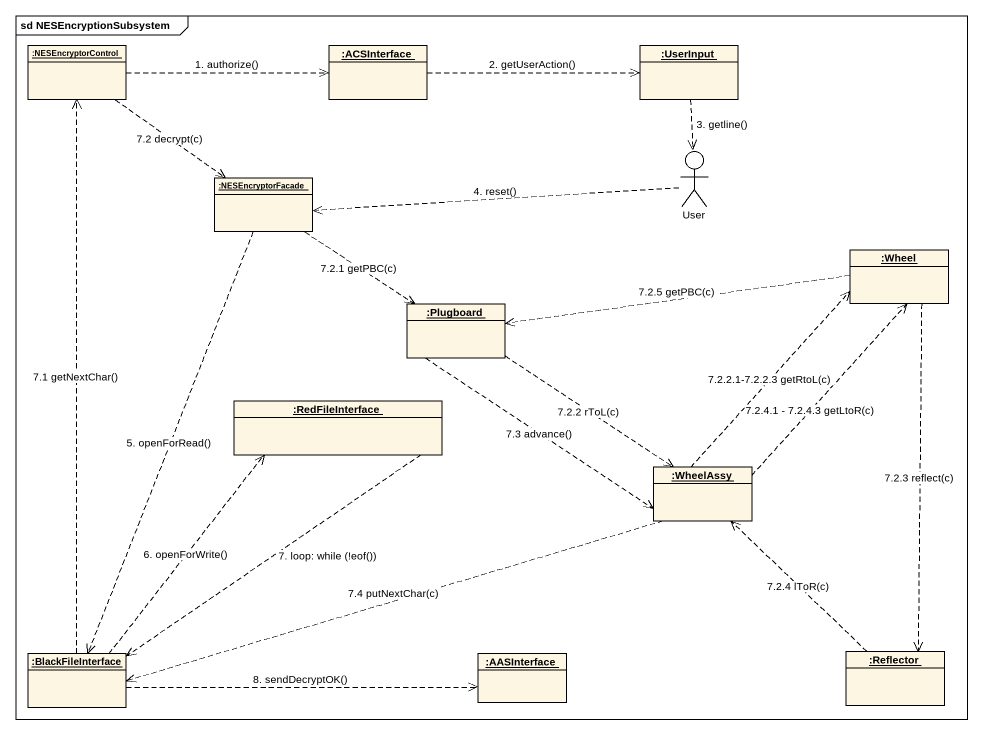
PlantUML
@startuml
mainframe sd NESEncryptionSubsystem
allowmixing
hide circle
hide empty members
object ":NESEncryptorControl" as NESEncryptorControl
object ":ACSInterface" as ACSInterface
object ":UserInput" as UserInput
object ":NESEncryptorFacade" as NESEncryptorFacade
actor User
object ":Wheel" as Wheel
object ":Plugboard" as Plugboard
object ":RedFileInterface" as RedFileInterface
object ":WheelAssy" as WheelAssy
object ":BlackFileInterface" as BlackFileInterface
object ":AASInterface" as AASInterface
object ":Reflector" as Reflector
NESEncryptorControl .right.> ACSInterface : 1. authorize()
NESEncryptorControl ..> NESEncryptorFacade : 7.2 decrypt(c)
ACSInterface .right.> UserInput : 2. getUserAction()
UserInput ..> User : 3. getline()
UserInput ..> User
NESEncryptorFacade ..> Plugboard : 7.2.1 getPBC(c)
NESEncryptorFacade ..> BlackFileInterface : 5. openForRead()
User .left.> NESEncryptorFacade : 4. reset()
Wheel .left.> Plugboard : 7.2.5 getPBC(c)
Wheel ..> Reflector : 7.2.3 reflect(c)
Plugboard ..> WheelAssy : 7.2.2 rToL(c)
Plugboard ..> WheelAssy : 7.3 advance()
RedFileInterface ..> BlackFileInterface : 7. loop: while (!eof())
WheelAssy .up.> Wheel : 7.2.2.1-7.2.2.3 getRtoL(c)
WheelAssy .up.> Wheel : 7.2.4.1 - 7.2.4.3 getLtoR(c)
WheelAssy .left.> BlackFileInterface : 7.4 putNextChar(c)
BlackFileInterface .up.> NESEncryptorControl : 7.1 getNextChar()
BlackFileInterface .up.> RedFileInterface : 6. openForWrite()
BlackFileInterface .right.> AASInterface : 8. sendDecryptOK()
Reflector .up.> WheelAssy : 7.2.4 lToR(c)
@enduml
